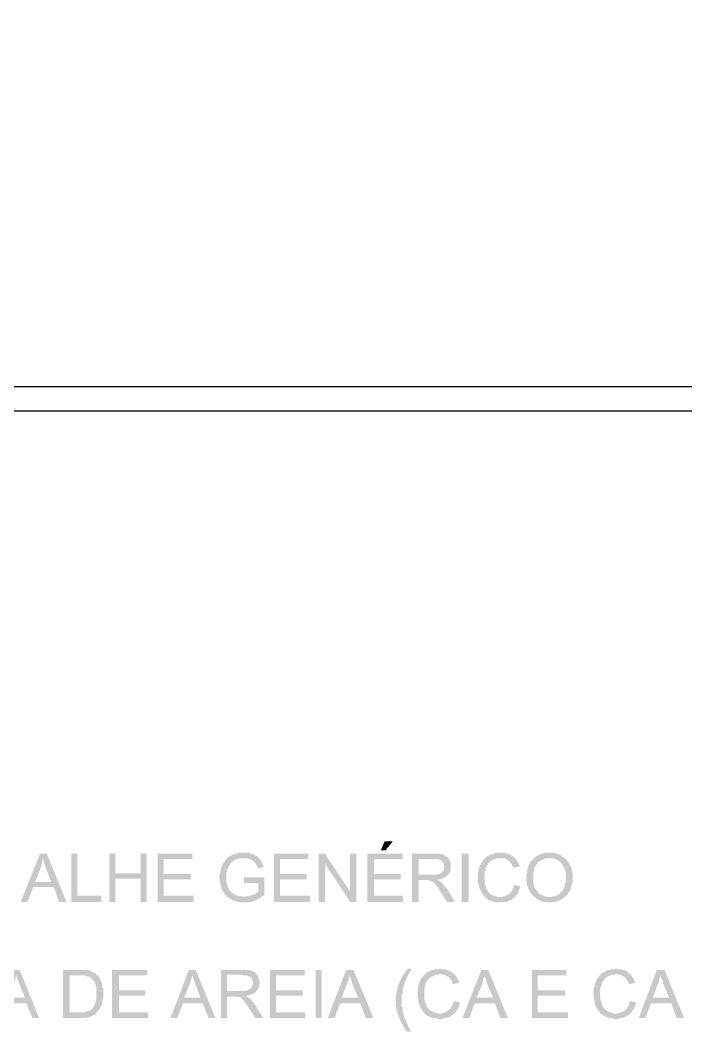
# Model space of a CAD drawing. Header units: millimetres. Extents: x 3240 to 3412, y 1366 to 1426.
# Drawn here: x 3334.93 to 3339.07, y 1380.22 to 1386.51 of the extents above; entities that cross this region are included whole.
import ezdxf

# ---------------------------------------------------------------- set-up
doc = ezdxf.new("R2010")
doc.units = ezdxf.units.MM
doc.layers.add('H', color=7, linetype='Continuous')
doc.layers.add('P', color=7, linetype='Continuous')

msp = doc.modelspace()

# ---------------------------------------------------------------- hatches: boundary and pattern name
at = {"layer": 'H', "linetype": 'Continuous'}
for points in [[(3337.1736, 1381.3484), (3337.1983, 1381.4048), (3337.2494, 1381.4048), (3337.2036, 1381.3484), (3337.1736, 1381.3484)], [(3334.9335, 1381.0273), (3335.0534, 1381.3272), (3335.0957, 1381.3272), (3335.2174, 1381.0273), (3335.1716, 1381.0273), (3335.1381, 1381.1208), (3335.0111, 1381.1208), (3335.0234, 1381.1508), (3335.124, 1381.1508), (3335.0904, 1381.2355), (3335.0904, 1381.2425), (3335.0869, 1381.2478), (3335.0869, 1381.2513), (3335.0816, 1381.2566), (3335.0816, 1381.2637), (3335.0781, 1381.269), (3335.0781, 1381.2813), (3335.0728, 1381.2849), (3335.0728, 1381.2937), (3335.0693, 1381.299), (3335.0693, 1381.2813), (3335.0658, 1381.2778), (3335.0658, 1381.2637), (3335.0605, 1381.2602), (3335.0605, 1381.2513), (3335.0569, 1381.2478), (3335.0569, 1381.239), (3335.0234, 1381.1508), (3335.0111, 1381.1208), (3334.9758, 1381.0273), (3334.9335, 1381.0273)], [(3335.2474, 1381.0273), (3335.2474, 1381.3272), (3335.2845, 1381.3272), (3335.2845, 1381.0661), (3335.4344, 1381.0661), (3335.4344, 1381.0273), (3335.2474, 1381.0273)], [(3335.4838, 1381.0273), (3335.4838, 1381.3272), (3335.5226, 1381.3272), (3335.5226, 1381.2055), (3335.6796, 1381.2055), (3335.6796, 1381.3272), (3335.7166, 1381.3272), (3335.7166, 1381.0273), (3335.6796, 1381.0273), (3335.6796, 1381.172), (3335.5226, 1381.172), (3335.5226, 1381.0273), (3335.4838, 1381.0273)], [(3335.7854, 1381.0273), (3335.7854, 1381.3272), (3336.0006, 1381.3272), (3336.0006, 1381.2937), (3335.8225, 1381.2937), (3335.8225, 1381.2002), (3335.9918, 1381.2002), (3335.9918, 1381.1667), (3335.8225, 1381.1667), (3335.8225, 1381.0661), (3336.0094, 1381.0661), (3336.0094, 1381.0273), (3335.7854, 1381.0273)], [(3336.2969, 1381.0238), (3336.2934, 1381.0273), (3336.2811, 1381.0273), (3336.2758, 1381.0309), (3336.267, 1381.0309), (3336.2634, 1381.0362), (3336.2546, 1381.0362), (3336.2511, 1381.0397), (3336.2423, 1381.0397), (3336.2423, 1381.045), (3336.237, 1381.0485), (3336.2334, 1381.0485), (3336.2299, 1381.052), (3336.2246, 1381.052), (3336.1999, 1381.0785), (3336.1999, 1381.082), (3336.1911, 1381.0908), (3336.1911, 1381.0944), (3336.1876, 1381.0944), (3336.1876, 1381.1032), (3336.1823, 1381.1085), (3336.1823, 1381.1155), (3336.1788, 1381.1208), (3336.1788, 1381.1296), (3336.1752, 1381.1296), (3336.1752, 1381.1508), (3336.1699, 1381.1543), (3336.1699, 1381.1967), (3336.1752, 1381.2002), (3336.1752, 1381.2214), (3336.1788, 1381.2267), (3336.1788, 1381.239), (3336.1823, 1381.2425), (3336.1823, 1381.2478), (3336.1876, 1381.2513), (3336.1876, 1381.2602), (3336.1911, 1381.2637), (3336.1911, 1381.269), (3336.1964, 1381.269), (3336.1964, 1381.2725), (3336.2035, 1381.2813), (3336.2035, 1381.2849), (3336.2088, 1381.2849), (3336.2088, 1381.2902), (3336.2211, 1381.3025), (3336.2246, 1381.3025), (3336.2299, 1381.306), (3336.2299, 1381.3113), (3336.2334, 1381.3113), (3336.237, 1381.3148), (3336.2458, 1381.3148), (3336.2546, 1381.3237), (3336.2634, 1381.3237), (3336.267, 1381.3272), (3336.2811, 1381.3272), (3336.2846, 1381.3325), (3336.3569, 1381.3325), (3336.3604, 1381.3272), (3336.3693, 1381.3272), (3336.3728, 1381.3237), (3336.3816, 1381.3237), (3336.3869, 1381.3201), (3336.3904, 1381.3201), (3336.394, 1381.3148), (3336.3993, 1381.3148), (3336.4116, 1381.3025), (3336.4151, 1381.3025), (3336.4151, 1381.299), (3336.4292, 1381.2849), (3336.4292, 1381.2813), (3336.4328, 1381.2778), (3336.4328, 1381.2725), (3336.4363, 1381.269), (3336.4363, 1381.2637), (3336.4416, 1381.2602), (3336.4416, 1381.2513), (3336.4451, 1381.2425), (3336.4081, 1381.2355), (3336.4081, 1381.2425), (3336.4028, 1381.2478), (3336.4028, 1381.2513), (3336.3993, 1381.2566), (3336.3993, 1381.2602), (3336.394, 1381.2637), (3336.394, 1381.269), (3336.3781, 1381.2849), (3336.3728, 1381.2849), (3336.3693, 1381.2902), (3336.3657, 1381.2902), (3336.3604, 1381.2937), (3336.3516, 1381.2937), (3336.3481, 1381.299), (3336.2934, 1381.299), (3336.2881, 1381.2937), (3336.2758, 1381.2937), (3336.2758, 1381.2902), (3336.267, 1381.2902), (3336.2634, 1381.2849), (3336.2599, 1381.2849), (3336.2458, 1381.2725), (3336.2423, 1381.2725), (3336.2423, 1381.269), (3336.2334, 1381.2602), (3336.2334, 1381.2566), (3336.2299, 1381.2513), (3336.2299, 1381.2478), (3336.2246, 1381.2478), (3336.2246, 1381.239), (3336.2211, 1381.2355), (3336.2211, 1381.2302), (3336.2176, 1381.2267), (3336.2176, 1381.2143), (3336.2123, 1381.209), (3336.2123, 1381.1508), (3336.2176, 1381.1455), (3336.2176, 1381.1332), (3336.2211, 1381.1296), (3336.2211, 1381.1155), (3336.2246, 1381.1155), (3336.2246, 1381.112), (3336.2299, 1381.1085), (3336.2299, 1381.1032), (3336.237, 1381.0944), (3336.237, 1381.0908), (3336.2423, 1381.0908), (3336.2458, 1381.0873), (3336.2458, 1381.082), (3336.2511, 1381.082), (3336.2546, 1381.0785), (3336.2599, 1381.0785), (3336.2634, 1381.0732), (3336.267, 1381.0732), (3336.267, 1381.0697), (3336.2723, 1381.0697), (3336.2758, 1381.0661), (3336.2881, 1381.0661), (3336.2934, 1381.0608), (3336.3181, 1381.0608), (3336.3234, 1381.0573), (3336.3269, 1381.0608), (3336.3569, 1381.0608), (3336.3604, 1381.0661), (3336.3657, 1381.0661), (3336.3693, 1381.0697), (3336.3781, 1381.0697), (3336.3816, 1381.0732), (3336.3869, 1381.0732), (3336.3904, 1381.0785), (3336.394, 1381.0785), (3336.4028, 1381.0873), (3336.4081, 1381.0873), (3336.4081, 1381.0908), (3336.4116, 1381.0908), (3336.4116, 1381.1455), (3336.3234, 1381.1455), (3336.3234, 1381.179), (3336.4486, 1381.179), (3336.4486, 1381.0697), (3336.4451, 1381.0661), (3336.4416, 1381.0661), (3336.4363, 1381.0608), (3336.4328, 1381.0608), (3336.4328, 1381.0573), (3336.4292, 1381.0573), (3336.4204, 1381.0485), (3336.4116, 1381.0485), (3336.4028, 1381.0397), (3336.3993, 1381.0397), (3336.394, 1381.0362), (3336.3869, 1381.0362), (3336.3869, 1381.0309), (3336.3728, 1381.0309), (3336.3693, 1381.0273), (3336.3516, 1381.0273), (3336.3481, 1381.0238), (3336.2969, 1381.0238)], [(3336.5086, 1381.0273), (3336.5086, 1381.3272), (3336.7238, 1381.3272), (3336.7238, 1381.2937), (3336.5474, 1381.2937), (3336.5474, 1381.2002), (3336.7115, 1381.2002), (3336.7115, 1381.1667), (3336.5474, 1381.1667), (3336.5474, 1381.0661), (3336.7326, 1381.0661), (3336.7326, 1381.0273), (3336.5086, 1381.0273)], [(3336.7873, 1381.0273), (3336.7873, 1381.3272), (3336.8261, 1381.3272), (3336.9831, 1381.0908), (3336.9831, 1381.3272), (3337.0219, 1381.3272), (3337.0219, 1381.0273), (3336.9831, 1381.0273), (3336.8261, 1381.2637), (3336.8261, 1381.0273), (3336.7873, 1381.0273)], [(3337.0889, 1381.0273), (3337.0889, 1381.3272), (3337.3094, 1381.3272), (3337.3094, 1381.2937), (3337.1313, 1381.2937), (3337.1313, 1381.2002), (3337.2971, 1381.2002), (3337.2971, 1381.1667), (3337.1313, 1381.1667), (3337.1313, 1381.0661), (3337.3129, 1381.0661), (3337.3129, 1381.0273), (3337.0889, 1381.0273)], [(3337.3676, 1381.0273), (3337.3676, 1381.3272), (3337.5423, 1381.3272), (3337.5458, 1381.3237), (3337.5581, 1381.3237), (3337.5634, 1381.3201), (3337.5669, 1381.3201), (3337.5705, 1381.3148), (3337.5758, 1381.3148), (3337.5846, 1381.306), (3337.5881, 1381.306), (3337.5934, 1381.3025), (3337.5934, 1381.299), (3337.6005, 1381.2902), (3337.6005, 1381.2849), (3337.6058, 1381.2813), (3337.6058, 1381.2725), (3337.6093, 1381.269), (3337.6093, 1381.2267), (3337.6058, 1381.2214), (3337.6058, 1381.2143), (3337.5969, 1381.2055), (3337.5969, 1381.2002), (3337.5934, 1381.1967), (3337.5934, 1381.1931), (3337.5881, 1381.1931), (3337.5758, 1381.179), (3337.5669, 1381.179), (3337.5669, 1381.1755), (3337.5634, 1381.1755), (3337.5581, 1381.172), (3337.5511, 1381.172), (3337.5458, 1381.1667), (3337.5246, 1381.1667), (3337.5246, 1381.1967), (3337.5281, 1381.2002), (3337.537, 1381.2002), (3337.5423, 1381.2055), (3337.5458, 1381.2055), (3337.5511, 1381.209), (3337.5546, 1381.209), (3337.5546, 1381.2143), (3337.5581, 1381.2143), (3337.5581, 1381.2178), (3337.5634, 1381.2178), (3337.5634, 1381.2214), (3337.5669, 1381.2267), (3337.5669, 1381.2425), (3337.5705, 1381.2478), (3337.5669, 1381.2513), (3337.5669, 1381.269), (3337.5634, 1381.269), (3337.5634, 1381.2725), (3337.5511, 1381.2849), (3337.5458, 1381.2849), (3337.5423, 1381.2902), (3337.5334, 1381.2902), (3337.5334, 1381.2937), (3337.41, 1381.2937), (3337.41, 1381.1967), (3337.5246, 1381.1967), (3337.5246, 1381.1667), (3337.5334, 1381.1579), (3337.537, 1381.1579), (3337.5423, 1381.1543), (3337.5458, 1381.1543), (3337.5458, 1381.1508), (3337.5511, 1381.1508), (3337.5581, 1381.142), (3337.5581, 1381.1367), (3337.5634, 1381.1367), (3337.5669, 1381.1332), (3337.5669, 1381.1296), (3337.5705, 1381.1243), (3337.5758, 1381.1243), (3337.5758, 1381.1208), (3337.5793, 1381.1155), (3337.5793, 1381.112), (3337.5846, 1381.112), (3337.634, 1381.0273), (3337.5846, 1381.0273), (3337.5458, 1381.0908), (3337.537, 1381.0997), (3337.537, 1381.1032), (3337.5334, 1381.1085), (3337.5334, 1381.112), (3337.5211, 1381.1243), (3337.5211, 1381.1296), (3337.5158, 1381.1296), (3337.5158, 1381.1332), (3337.5123, 1381.1367), (3337.5123, 1381.142), (3337.5087, 1381.142), (3337.4946, 1381.1543), (3337.4876, 1381.1543), (3337.4876, 1381.1579), (3337.4788, 1381.1579), (3337.4735, 1381.1632), (3337.41, 1381.1632), (3337.41, 1381.0273), (3337.3676, 1381.0273)], [(3337.6763, 1381.0273), (3337.6763, 1381.3272), (3337.7204, 1381.3272), (3337.7204, 1381.0273), (3337.6763, 1381.0273)], [(3337.8933, 1381.0238), (3337.888, 1381.0273), (3337.8721, 1381.0273), (3337.8686, 1381.0309), (3337.8598, 1381.0309), (3337.8545, 1381.0362), (3337.8509, 1381.0362), (3337.8456, 1381.0397), (3337.8421, 1381.0397), (3337.8333, 1381.0485), (3337.8298, 1381.0485), (3337.8262, 1381.052), (3337.8262, 1381.0573), (3337.8209, 1381.0573), (3337.8174, 1381.0608), (3337.8174, 1381.0661), (3337.8121, 1381.0661), (3337.8121, 1381.0697), (3337.8051, 1381.0785), (3337.8051, 1381.082), (3337.7998, 1381.082), (3337.7998, 1381.0873), (3337.7963, 1381.0908), (3337.7963, 1381.0997), (3337.791, 1381.0997), (3337.791, 1381.1085), (3337.7874, 1381.112), (3337.7874, 1381.1243), (3337.7821, 1381.1296), (3337.7821, 1381.1367), (3337.7786, 1381.142), (3337.7786, 1381.2143), (3337.7821, 1381.2178), (3337.7821, 1381.2355), (3337.7874, 1381.239), (3337.7874, 1381.2478), (3337.791, 1381.2513), (3337.791, 1381.2566), (3337.7963, 1381.2602), (3337.7963, 1381.2637), (3337.7998, 1381.269), (3337.7998, 1381.2725), (3337.8086, 1381.2813), (3337.8086, 1381.2849), (3337.8121, 1381.2849), (3337.8121, 1381.2902), (3337.8174, 1381.2937), (3337.8209, 1381.2937), (3337.8209, 1381.299), (3337.8262, 1381.3025), (3337.8298, 1381.3025), (3337.8333, 1381.306), (3337.8333, 1381.3113), (3337.8386, 1381.3113), (3337.8421, 1381.3148), (3337.8456, 1381.3148), (3337.8509, 1381.3201), (3337.8598, 1381.3201), (3337.8633, 1381.3237), (3337.8686, 1381.3237), (3337.8721, 1381.3272), (3337.8809, 1381.3272), (3337.8844, 1381.3325), (3337.9479, 1381.3325), (3337.9515, 1381.3272), (3337.9656, 1381.3272), (3337.9691, 1381.3237), (3337.9779, 1381.3237), (3337.9868, 1381.3148), (3337.9903, 1381.3148), (3337.9991, 1381.306), (3338.0026, 1381.306), (3338.0026, 1381.3025), (3338.0079, 1381.3025), (3338.0114, 1381.299), (3338.0114, 1381.2937), (3338.0203, 1381.2849), (3338.0203, 1381.2813), (3338.0238, 1381.2778), (3338.0238, 1381.2725), (3338.0291, 1381.2725), (3338.0291, 1381.269), (3338.0326, 1381.2637), (3338.0326, 1381.2602), (3338.0379, 1381.2566), (3338.0379, 1381.2478), (3337.9991, 1381.239), (3337.9991, 1381.2425), (3337.9938, 1381.2478), (3337.9938, 1381.2513), (3337.9903, 1381.2566), (3337.9903, 1381.2602), (3337.9868, 1381.2602), (3337.9868, 1381.2637), (3337.9815, 1381.269), (3337.9815, 1381.2725), (3337.9779, 1381.2725), (3337.9779, 1381.2778), (3337.9744, 1381.2813), (3337.9691, 1381.2813), (3337.9691, 1381.2849), (3337.9656, 1381.2849), (3337.9568, 1381.2937), (3337.9479, 1381.2937), (3337.9444, 1381.299), (3337.8933, 1381.299), (3337.888, 1381.2937), (3337.8756, 1381.2937), (3337.8686, 1381.2849), (3337.8633, 1381.2849), (3337.8545, 1381.2778), (3337.8509, 1381.2778), (3337.8456, 1381.2725), (3337.8456, 1381.269), (3337.8386, 1381.2602), (3337.8386, 1381.2566), (3337.8333, 1381.2513), (3337.8333, 1381.2478), (3337.8298, 1381.2425), (3337.8298, 1381.239), (3337.8262, 1381.2355), (3337.8262, 1381.2214), (3337.8209, 1381.2178), (3337.8209, 1381.1931), (3337.8174, 1381.1878), (3337.8174, 1381.1667), (3337.8209, 1381.1632), (3337.8209, 1381.1367), (3337.8262, 1381.1332), (3337.8262, 1381.1208), (3337.8298, 1381.1208), (3337.8298, 1381.112), (3337.8333, 1381.1085), (3337.8333, 1381.1032), (3337.8386, 1381.0997), (3337.8386, 1381.0944), (3337.8509, 1381.082), (3337.8509, 1381.0785), (3337.8545, 1381.0785), (3337.8598, 1381.0732), (3337.8633, 1381.0732), (3337.8633, 1381.0697), (3337.8686, 1381.0697), (3337.8721, 1381.0661), (3337.8809, 1381.0661), (3337.8844, 1381.0608), (3337.8933, 1381.0608), (3337.8968, 1381.0573), (3337.9321, 1381.0573), (3337.9356, 1381.0608), (3337.9479, 1381.0608), (3337.9515, 1381.0661), (3337.9568, 1381.0661), (3337.9656, 1381.0732), (3337.9691, 1381.0732), (3337.9779, 1381.082), (3337.9815, 1381.082), (3337.9815, 1381.0873), (3337.9868, 1381.0908), (3337.9868, 1381.0944), (3337.9903, 1381.0944), (3337.9903, 1381.0997), (3337.9938, 1381.1032), (3337.9938, 1381.112), (3337.9991, 1381.1155), (3337.9991, 1381.1243), (3338.0026, 1381.1296), (3338.0026, 1381.1332), (3338.0414, 1381.1243), (3338.0414, 1381.112), (3338.0379, 1381.1085), (3338.0379, 1381.1032), (3338.0326, 1381.0997), (3338.0326, 1381.0908), (3338.0291, 1381.0873), (3338.0291, 1381.082), (3338.0203, 1381.0732), (3338.0203, 1381.0697), (3338.0167, 1381.0661), (3338.0114, 1381.0661), (3338.0114, 1381.0608), (3337.9991, 1381.0485), (3337.9938, 1381.0485), (3337.9903, 1381.045), (3337.9903, 1381.0397), (3337.9815, 1381.0397), (3337.9779, 1381.0362), (3337.9744, 1381.0362), (3337.9691, 1381.0309), (3337.9656, 1381.0309), (3337.9603, 1381.0273), (3337.9479, 1381.0273), (3337.9444, 1381.0238), (3337.8933, 1381.0238)], [(3338.2019, 1381.0238), (3338.1984, 1381.0273), (3338.1808, 1381.0273), (3338.1773, 1381.0309), (3338.1684, 1381.0309), (3338.1684, 1381.0362), (3338.1596, 1381.0362), (3338.1561, 1381.0397), (3338.1508, 1381.0397), (3338.1473, 1381.045), (3338.1437, 1381.045), (3338.1384, 1381.0485), (3338.1384, 1381.052), (3338.1349, 1381.052), (3338.1296, 1381.0573), (3338.1261, 1381.0573), (3338.1261, 1381.0608), (3338.1226, 1381.0661), (3338.1173, 1381.0661), (3338.1173, 1381.0697), (3338.1138, 1381.0732), (3338.1138, 1381.0785), (3338.1085, 1381.0785), (3338.1049, 1381.082), (3338.1049, 1381.0873), (3338.0996, 1381.0908), (3338.0996, 1381.0944), (3338.0961, 1381.0997), (3338.0961, 1381.1032), (3338.0926, 1381.1085), (3338.0926, 1381.1155), (3338.0873, 1381.1208), (3338.0873, 1381.1243), (3338.0838, 1381.1296), (3338.0838, 1381.1508), (3338.0802, 1381.1543), (3338.0802, 1381.2002), (3338.0838, 1381.2055), (3338.0838, 1381.2214), (3338.0873, 1381.2267), (3338.0873, 1381.239), (3338.0926, 1381.2425), (3338.0926, 1381.2513), (3338.0961, 1381.2566), (3338.0961, 1381.2602), (3338.0996, 1381.2637), (3338.0996, 1381.269), (3338.1085, 1381.2778), (3338.1085, 1381.2813), (3338.1138, 1381.2813), (3338.1138, 1381.2849), (3338.1173, 1381.2902), (3338.1226, 1381.2902), (3338.1226, 1381.2937), (3338.1261, 1381.299), (3338.1296, 1381.299), (3338.1296, 1381.3025), (3338.1349, 1381.306), (3338.1384, 1381.306), (3338.1473, 1381.3148), (3338.1508, 1381.3148), (3338.1561, 1381.3201), (3338.1596, 1381.3201), (3338.1631, 1381.3237), (3338.1684, 1381.3237), (3338.172, 1381.3272), (3338.1861, 1381.3272), (3338.1896, 1381.3325), (3338.2566, 1381.3325), (3338.2619, 1381.3272), (3338.2531, 1381.299), (3338.1984, 1381.299), (3338.1931, 1381.2937), (3338.1861, 1381.2937), (3338.1808, 1381.2902), (3338.1773, 1381.2902), (3338.172, 1381.2849), (3338.1684, 1381.2849), (3338.1684, 1381.2813), (3338.1631, 1381.2813), (3338.1596, 1381.2778), (3338.1561, 1381.2778), (3338.1473, 1381.269), (3338.1473, 1381.2637), (3338.1437, 1381.2637), (3338.1437, 1381.2602), (3338.1384, 1381.2566), (3338.1384, 1381.2513), (3338.1296, 1381.2425), (3338.1296, 1381.2302), (3338.1261, 1381.2267), (3338.1261, 1381.2143), (3338.1226, 1381.209), (3338.1226, 1381.142), (3338.1261, 1381.1367), (3338.1261, 1381.1243), (3338.1296, 1381.1243), (3338.1296, 1381.1155), (3338.1349, 1381.112), (3338.1349, 1381.1085), (3338.1437, 1381.0997), (3338.1437, 1381.0944), (3338.1473, 1381.0944), (3338.1473, 1381.0908), (3338.1596, 1381.0785), (3338.1631, 1381.0785), (3338.1631, 1381.0732), (3338.1684, 1381.0732), (3338.172, 1381.0697), (3338.1773, 1381.0697), (3338.1808, 1381.0661), (3338.1861, 1381.0661), (3338.1896, 1381.0608), (3338.2019, 1381.0608), (3338.2055, 1381.0573), (3338.2408, 1381.0573), (3338.2443, 1381.0608), (3338.2566, 1381.0608), (3338.2619, 1381.0661), (3338.2654, 1381.0661), (3338.269, 1381.0697), (3338.2743, 1381.0697), (3338.2778, 1381.0732), (3338.2831, 1381.0732), (3338.2831, 1381.0785), (3338.2866, 1381.0785), (3338.2954, 1381.0873), (3338.2954, 1381.0908), (3338.299, 1381.0908), (3338.3043, 1381.0944), (3338.3043, 1381.0997), (3338.3078, 1381.0997), (3338.3078, 1381.1032), (3338.3113, 1381.1085), (3338.3113, 1381.112), (3338.3166, 1381.1155), (3338.3166, 1381.1243), (3338.3201, 1381.1296), (3338.3201, 1381.142), (3338.3254, 1381.1455), (3338.3254, 1381.2143), (3338.3201, 1381.2178), (3338.3201, 1381.2302), (3338.3166, 1381.2302), (3338.3166, 1381.239), (3338.3113, 1381.2425), (3338.3113, 1381.2478), (3338.3043, 1381.2566), (3338.3043, 1381.2602), (3338.299, 1381.2637), (3338.299, 1381.269), (3338.2954, 1381.269), (3338.2919, 1381.2725), (3338.2919, 1381.2778), (3338.2866, 1381.2778), (3338.2831, 1381.2813), (3338.2778, 1381.2813), (3338.2778, 1381.2849), (3338.2743, 1381.2849), (3338.269, 1381.2902), (3338.2654, 1381.2902), (3338.2619, 1381.2937), (3338.2566, 1381.2937), (3338.2531, 1381.299), (3338.2619, 1381.3272), (3338.2743, 1381.3272), (3338.2778, 1381.3237), (3338.2831, 1381.3237), (3338.2831, 1381.3201), (3338.2919, 1381.3201), (3338.2954, 1381.3148), (3338.299, 1381.3148), (3338.3078, 1381.306), (3338.3113, 1381.306), (3338.3342, 1381.2849), (3338.3342, 1381.2813), (3338.3378, 1381.2778), (3338.3413, 1381.2778), (3338.3413, 1381.2725), (3338.3466, 1381.269), (3338.3466, 1381.2637), (3338.3501, 1381.2602), (3338.3501, 1381.2566), (3338.3554, 1381.2513), (3338.3554, 1381.2425), (3338.3589, 1381.239), (3338.3589, 1381.2302), (3338.3625, 1381.2267), (3338.3625, 1381.209), (3338.3678, 1381.2055), (3338.3678, 1381.1508), (3338.3625, 1381.1455), (3338.3625, 1381.1332), (3338.3589, 1381.1296), (3338.3589, 1381.1155), (3338.3554, 1381.112), (3338.3554, 1381.1032), (3338.3501, 1381.0997), (3338.3501, 1381.0944), (3338.3413, 1381.0873), (3338.3413, 1381.082), (3338.3342, 1381.0732), (3338.3342, 1381.0697), (3338.3289, 1381.0697), (3338.3289, 1381.0661), (3338.3254, 1381.0608), (3338.3201, 1381.0608), (3338.3166, 1381.0573), (3338.3166, 1381.052), (3338.3113, 1381.052), (3338.3078, 1381.0485), (3338.3043, 1381.0485), (3338.3043, 1381.045), (3338.299, 1381.045), (3338.2954, 1381.0397), (3338.2919, 1381.0397), (3338.2866, 1381.0362), (3338.2831, 1381.0362), (3338.2778, 1381.0309), (3338.269, 1381.0309), (3338.2654, 1381.0273), (3338.2496, 1381.0273), (3338.2443, 1381.0238), (3338.2019, 1381.0238)], [(3334.7694, 1380.3041), (3334.8841, 1380.604), (3334.9264, 1380.604), (3335.0481, 1380.3041), (3335.0058, 1380.3041), (3334.967, 1380.3959), (3334.9599, 1380.4311), (3334.9264, 1380.5105), (3334.9264, 1380.5158), (3334.9211, 1380.5193), (3334.9211, 1380.5317), (3334.9176, 1380.537), (3334.9176, 1380.5405), (3334.9123, 1380.544), (3334.9123, 1380.5528), (3334.9088, 1380.5581), (3334.9088, 1380.5705), (3334.9052, 1380.5705), (3334.9052, 1380.5617), (3334.8999, 1380.5581), (3334.8999, 1380.544), (3334.8964, 1380.5405), (3334.8964, 1380.5317), (3334.8911, 1380.5282), (3334.8911, 1380.5229), (3334.8876, 1380.5193), (3334.8876, 1380.5158), (3334.8576, 1380.4311), (3334.9599, 1380.4311), (3334.967, 1380.3959), (3334.8453, 1380.3959), (3334.8118, 1380.3041), (3334.7694, 1380.3041)], [(3335.1963, 1380.3041), (3335.1963, 1380.604), (3335.3497, 1380.604), (3335.3533, 1380.6005), (3335.3656, 1380.6005), (3335.3656, 1380.5952), (3335.3533, 1380.5652), (3335.3356, 1380.5652), (3335.3321, 1380.5705), (3335.2386, 1380.5705), (3335.2386, 1380.3412), (3335.3356, 1380.3412), (3335.3409, 1380.3465), (3335.3533, 1380.3465), (3335.3568, 1380.35), (3335.3621, 1380.35), (3335.3656, 1380.3535), (3335.3709, 1380.3535), (3335.3709, 1380.3588), (3335.3744, 1380.3588), (3335.3744, 1380.3623), (3335.378, 1380.3623), (3335.3833, 1380.3676), (3335.3833, 1380.3712), (3335.3903, 1380.38), (3335.3903, 1380.3835), (3335.3956, 1380.3888), (3335.3956, 1380.3959), (3335.3991, 1380.4012), (3335.3991, 1380.4135), (3335.4044, 1380.417), (3335.4044, 1380.4982), (3335.3991, 1380.5017), (3335.3991, 1380.5158), (3335.3956, 1380.5193), (3335.3956, 1380.5229), (3335.3903, 1380.5282), (3335.3903, 1380.5317), (3335.3868, 1380.5317), (3335.3868, 1380.537), (3335.378, 1380.544), (3335.378, 1380.5493), (3335.3744, 1380.5493), (3335.3621, 1380.5617), (3335.3533, 1380.5617), (3335.3533, 1380.5652), (3335.3656, 1380.5952), (3335.3744, 1380.5952), (3335.378, 1380.5917), (3335.3833, 1380.5917), (3335.3868, 1380.5864), (3335.3903, 1380.5864), (3335.3903, 1380.5828), (3335.3956, 1380.5828), (3335.3991, 1380.5793), (3335.4044, 1380.5793), (3335.4044, 1380.574), (3335.4079, 1380.5705), (3335.4132, 1380.5705), (3335.4132, 1380.5652), (3335.4256, 1380.5528), (3335.4256, 1380.5493), (3335.4291, 1380.544), (3335.4291, 1380.537), (3335.4344, 1380.5317), (3335.4344, 1380.5282), (3335.4379, 1380.5229), (3335.4379, 1380.5158), (3335.4415, 1380.5105), (3335.4415, 1380.4946), (3335.4468, 1380.4893), (3335.4468, 1380.4223), (3335.4415, 1380.417), (3335.4415, 1380.4012), (3335.4379, 1380.4012), (3335.4379, 1380.3888), (3335.4344, 1380.3835), (3335.4344, 1380.38), (3335.4291, 1380.3747), (3335.4291, 1380.3676), (3335.4203, 1380.3588), (3335.4203, 1380.3535), (3335.4168, 1380.3535), (3335.4168, 1380.35), (3335.4079, 1380.3412), (3335.4079, 1380.3377), (3335.4044, 1380.3377), (3335.3991, 1380.3324), (3335.3991, 1380.3288), (3335.3956, 1380.3288), (3335.3903, 1380.3253), (3335.3868, 1380.3253), (3335.378, 1380.3165), (3335.3709, 1380.3165), (3335.3656, 1380.3112), (3335.3533, 1380.3112), (3335.3533, 1380.3077), (3335.3233, 1380.3077), (3335.3198, 1380.3041), (3335.1963, 1380.3041)], [(3335.5014, 1380.3041), (3335.5014, 1380.604), (3335.7219, 1380.604), (3335.7219, 1380.5705), (3335.5438, 1380.5705), (3335.5438, 1380.477), (3335.7078, 1380.477), (3335.7078, 1380.4435), (3335.5438, 1380.4435), (3335.5438, 1380.3412), (3335.7254, 1380.3412), (3335.7254, 1380.3041), (3335.5014, 1380.3041)], [(3335.8648, 1380.3041), (3335.9794, 1380.604), (3336.0218, 1380.604), (3336.1453, 1380.3041), (3336.1029, 1380.3041), (3336.0641, 1380.3959), (3335.9424, 1380.3959), (3335.9495, 1380.4311), (3336.0518, 1380.4311), (3336.0218, 1380.5105), (3336.0218, 1380.5158), (3336.0183, 1380.5193), (3336.0183, 1380.5229), (3336.013, 1380.5317), (3336.013, 1380.5405), (3336.0094, 1380.544), (3336.0094, 1380.5493), (3336.0059, 1380.5528), (3336.0059, 1380.5652), (3336.0006, 1380.5705), (3336.0006, 1380.5652), (3335.9971, 1380.5617), (3335.9971, 1380.5493), (3335.9918, 1380.544), (3335.9918, 1380.5317), (3335.9883, 1380.5282), (3335.9883, 1380.5229), (3335.9847, 1380.5193), (3335.9847, 1380.5158), (3335.9495, 1380.4311), (3335.9424, 1380.3959), (3335.9071, 1380.3041), (3335.8648, 1380.3041)], [(3336.1788, 1380.3041), (3336.1788, 1380.604), (3336.3516, 1380.604), (3336.3569, 1380.6005), (3336.3693, 1380.6005), (3336.3728, 1380.5952), (3336.3816, 1380.5952), (3336.3816, 1380.5917), (3336.3869, 1380.5917), (3336.4028, 1380.574), (3336.4028, 1380.5705), (3336.4081, 1380.5705), (3336.4081, 1380.5652), (3336.4116, 1380.5617), (3336.4116, 1380.5528), (3336.4151, 1380.5493), (3336.4151, 1380.5317), (3336.4204, 1380.5317), (3336.4204, 1380.5158), (3336.4151, 1380.5105), (3336.4151, 1380.4982), (3336.4116, 1380.4946), (3336.4116, 1380.4893), (3336.4081, 1380.4858), (3336.4081, 1380.4805), (3336.4028, 1380.477), (3336.4028, 1380.4735), (3336.3993, 1380.4735), (3336.3993, 1380.4682), (3336.394, 1380.4682), (3336.394, 1380.4647), (3336.3904, 1380.4647), (3336.3869, 1380.4594), (3336.3816, 1380.4594), (3336.3816, 1380.4558), (3336.3781, 1380.4558), (3336.3728, 1380.4523), (3336.3657, 1380.4523), (3336.3604, 1380.447), (3336.3516, 1380.447), (3336.3481, 1380.4435), (3336.3358, 1380.4435), (3336.3305, 1380.4735), (3336.3358, 1380.477), (3336.3481, 1380.477), (3336.3481, 1380.4805), (3336.3516, 1380.4805), (3336.3569, 1380.4858), (3336.3604, 1380.4858), (3336.3657, 1380.4893), (3336.3657, 1380.4946), (3336.3693, 1380.4946), (3336.3693, 1380.4982), (3336.3728, 1380.5017), (3336.3728, 1380.507), (3336.3781, 1380.5105), (3336.3781, 1380.537), (3336.3728, 1380.5405), (3336.3728, 1380.5493), (3336.3693, 1380.5493), (3336.3657, 1380.5528), (3336.3657, 1380.5581), (3336.3604, 1380.5581), (3336.3604, 1380.5617), (3336.3569, 1380.5617), (3336.3516, 1380.5652), (3336.3481, 1380.5652), (3336.3428, 1380.5705), (3336.3181, 1380.5705), (3336.3146, 1380.574), (3336.2176, 1380.574), (3336.2176, 1380.4735), (3336.3305, 1380.4735), (3336.3358, 1380.4435), (3336.3393, 1380.4382), (3336.3428, 1380.4382), (3336.3516, 1380.4311), (3336.3569, 1380.4311), (3336.3569, 1380.4258), (3336.3604, 1380.4258), (3336.3657, 1380.4223), (3336.3657, 1380.417), (3336.3693, 1380.417), (3336.3728, 1380.4135), (3336.3728, 1380.41), (3336.3869, 1380.3959), (3336.3869, 1380.3923), (3336.3904, 1380.3888), (3336.4416, 1380.3041), (3336.394, 1380.3041), (3336.3516, 1380.3676), (3336.3516, 1380.3712), (3336.3428, 1380.38), (3336.3428, 1380.3835), (3336.3358, 1380.3923), (3336.3358, 1380.3959), (3336.3305, 1380.3959), (3336.3305, 1380.4012), (3336.3234, 1380.41), (3336.3234, 1380.4135), (3336.3093, 1380.4258), (3336.3058, 1380.4258), (3336.3058, 1380.4311), (3336.3022, 1380.4311), (3336.2969, 1380.4347), (3336.2881, 1380.4347), (3336.2846, 1380.4382), (3336.2176, 1380.4382), (3336.2176, 1380.3041), (3336.1788, 1380.3041)], [(3336.4839, 1380.3041), (3336.4839, 1380.604), (3336.6991, 1380.604), (3336.6991, 1380.5705), (3336.521, 1380.5705), (3336.521, 1380.477), (3336.6868, 1380.477), (3336.6868, 1380.4435), (3336.521, 1380.4435), (3336.521, 1380.3412), (3336.7044, 1380.3412), (3336.7044, 1380.3041), (3336.4839, 1380.3041)], [(3336.7679, 1380.3041), (3336.7679, 1380.604), (3336.8049, 1380.604), (3336.8049, 1380.3041), (3336.7679, 1380.3041)], [(3336.8438, 1380.3041), (3336.9584, 1380.604), (3337.0043, 1380.604), (3337.1277, 1380.3041), (3337.0801, 1380.3041), (3337.0466, 1380.3959), (3337.0343, 1380.4311), (3336.999, 1380.5105), (3336.999, 1380.5158), (3336.9954, 1380.5193), (3336.9954, 1380.5317), (3336.9919, 1380.537), (3336.9919, 1380.544), (3336.9866, 1380.544), (3336.9866, 1380.5528), (3336.9831, 1380.5581), (3336.9831, 1380.5705), (3336.9796, 1380.5705), (3336.9796, 1380.5617), (3336.9743, 1380.5581), (3336.9743, 1380.544), (3336.9708, 1380.5405), (3336.9708, 1380.5317), (3336.9655, 1380.5282), (3336.9655, 1380.5193), (3336.9619, 1380.5158), (3336.9319, 1380.4311), (3337.0343, 1380.4311), (3337.0466, 1380.3959), (3336.9196, 1380.3959), (3336.8861, 1380.3041), (3336.8438, 1380.3041)], [(3337.3394, 1380.2195), (3337.3306, 1380.2265), (3337.3306, 1380.2318), (3337.3253, 1380.2318), (3337.3253, 1380.2353), (3337.3218, 1380.2406), (3337.3218, 1380.2442), (3337.3129, 1380.253), (3337.3129, 1380.2565), (3337.3094, 1380.2618), (3337.3094, 1380.2653), (3337.3041, 1380.2689), (3337.3041, 1380.2742), (3337.3006, 1380.2742), (3337.3006, 1380.2777), (3337.2971, 1380.283), (3337.2971, 1380.29), (3337.2918, 1380.2953), (3337.2918, 1380.2988), (3337.2883, 1380.3041), (3337.2883, 1380.3112), (3337.283, 1380.3165), (3337.283, 1380.3253), (3337.2794, 1380.3288), (3337.2794, 1380.3324), (3337.2759, 1380.3377), (3337.2759, 1380.35), (3337.2706, 1380.3535), (3337.2706, 1380.3747), (3337.2671, 1380.38), (3337.2671, 1380.447), (3337.2706, 1380.4523), (3337.2706, 1380.4735), (3337.2759, 1380.477), (3337.2759, 1380.4893), (3337.2794, 1380.4946), (3337.2794, 1380.5017), (3337.283, 1380.507), (3337.283, 1380.5158), (3337.2883, 1380.5193), (3337.2883, 1380.5229), (3337.2918, 1380.5282), (3337.2918, 1380.537), (3337.2971, 1380.5405), (3337.2971, 1380.544), (3337.3006, 1380.5493), (3337.3006, 1380.5528), (3337.3041, 1380.5528), (3337.3041, 1380.5581), (3337.3094, 1380.5617), (3337.3094, 1380.5652), (3337.3129, 1380.5705), (3337.3129, 1380.574), (3337.3218, 1380.5828), (3337.3218, 1380.5864), (3337.3253, 1380.5917), (3337.3253, 1380.5952), (3337.3394, 1380.6075), (3337.3394, 1380.6128), (3337.3641, 1380.6128), (3337.3641, 1380.604), (3337.3553, 1380.5952), (3337.3553, 1380.5917), (3337.3518, 1380.5864), (3337.3518, 1380.5828), (3337.3465, 1380.5793), (3337.3465, 1380.574), (3337.3429, 1380.5705), (3337.3429, 1380.5652), (3337.3394, 1380.5652), (3337.3394, 1380.5581), (3337.3341, 1380.5581), (3337.3341, 1380.5493), (3337.3306, 1380.544), (3337.3306, 1380.5405), (3337.3253, 1380.537), (3337.3253, 1380.5317), (3337.3218, 1380.5282), (3337.3218, 1380.5158), (3337.3165, 1380.5105), (3337.3165, 1380.5017), (3337.3129, 1380.4982), (3337.3129, 1380.4805), (3337.3094, 1380.477), (3337.3094, 1380.4558), (3337.3041, 1380.4523), (3337.3041, 1380.3747), (3337.3094, 1380.3712), (3337.3094, 1380.35), (3337.3129, 1380.3465), (3337.3129, 1380.3324), (3337.3165, 1380.3288), (3337.3165, 1380.3165), (3337.3218, 1380.3112), (3337.3218, 1380.3041), (3337.3253, 1380.2988), (3337.3253, 1380.2953), (3337.3306, 1380.29), (3337.3306, 1380.283), (3337.3341, 1380.2777), (3337.3341, 1380.2742), (3337.3394, 1380.2689), (3337.3394, 1380.2653), (3337.3429, 1380.2618), (3337.3429, 1380.253), (3337.3465, 1380.2477), (3337.3465, 1380.2442), (3337.3518, 1380.2442), (3337.3518, 1380.2406), (3337.3553, 1380.2353), (3337.3553, 1380.2318), (3337.3588, 1380.2265), (3337.3588, 1380.223), (3337.3641, 1380.2195), (3337.3394, 1380.2195)], [(3337.5246, 1380.2988), (3337.5211, 1380.3041), (3337.4999, 1380.3041), (3337.4946, 1380.3077), (3337.4876, 1380.3077), (3337.4823, 1380.3112), (3337.4788, 1380.3112), (3337.4735, 1380.3165), (3337.4646, 1380.3165), (3337.4646, 1380.32), (3337.4611, 1380.32), (3337.4488, 1380.3324), (3337.4452, 1380.3324), (3337.4452, 1380.3377), (3337.4311, 1380.35), (3337.4311, 1380.3535), (3337.4276, 1380.3588), (3337.4276, 1380.3623), (3337.4223, 1380.3623), (3337.4223, 1380.3676), (3337.4188, 1380.3712), (3337.4188, 1380.3747), (3337.4153, 1380.38), (3337.4153, 1380.3888), (3337.41, 1380.3923), (3337.41, 1380.4012), (3337.4064, 1380.4047), (3337.4064, 1380.4223), (3337.4029, 1380.4258), (3337.4029, 1380.4893), (3337.4064, 1380.4946), (3337.4064, 1380.507), (3337.41, 1380.5105), (3337.41, 1380.5229), (3337.4153, 1380.5282), (3337.4153, 1380.5317), (3337.4188, 1380.537), (3337.4188, 1380.5405), (3337.4223, 1380.544), (3337.4223, 1380.5493), (3337.4276, 1380.5493), (3337.4276, 1380.5528), (3337.4311, 1380.5581), (3337.4311, 1380.5617), (3337.4364, 1380.5652), (3337.4399, 1380.5652), (3337.4399, 1380.5705), (3337.4452, 1380.574), (3337.4488, 1380.574), (3337.4488, 1380.5793), (3337.4523, 1380.5828), (3337.4576, 1380.5828), (3337.4646, 1380.5917), (3337.4699, 1380.5917), (3337.4735, 1380.5952), (3337.4788, 1380.5952), (3337.4823, 1380.6005), (3337.4911, 1380.6005), (3337.4911, 1380.604), (3337.5034, 1380.604), (3337.5087, 1380.6075), (3337.5334, 1380.6075), (3337.537, 1380.6128), (3337.5458, 1380.6128), (3337.5511, 1380.6075), (3337.5758, 1380.6075), (3337.5793, 1380.604), (3337.5934, 1380.604), (3337.5969, 1380.6005), (3337.6005, 1380.6005), (3337.6093, 1380.5917), (3337.6146, 1380.5917), (3337.6181, 1380.5864), (3337.6216, 1380.5864), (3337.6269, 1380.5828), (3337.6269, 1380.5793), (3337.6304, 1380.5793), (3337.634, 1380.574), (3337.634, 1380.5705), (3337.6393, 1380.5705), (3337.6428, 1380.5652), (3337.6428, 1380.5617), (3337.6481, 1380.5581), (3337.6481, 1380.5528), (3337.6516, 1380.5528), (3337.6516, 1380.5493), (3337.6569, 1380.544), (3337.6569, 1380.537), (3337.6604, 1380.5317), (3337.6604, 1380.5229), (3337.6216, 1380.5158), (3337.6216, 1380.5193), (3337.6181, 1380.5229), (3337.6181, 1380.5317), (3337.6146, 1380.537), (3337.6146, 1380.5405), (3337.6093, 1380.5405), (3337.6093, 1380.544), (3337.5969, 1380.5581), (3337.5969, 1380.5617), (3337.5934, 1380.5617), (3337.5881, 1380.5652), (3337.5846, 1380.5652), (3337.5793, 1380.5705), (3337.5758, 1380.5705), (3337.5705, 1380.574), (3337.5511, 1380.574), (3337.5458, 1380.5793), (3337.537, 1380.5793), (3337.5334, 1380.574), (3337.5123, 1380.574), (3337.5087, 1380.5705), (3337.4999, 1380.5705), (3337.4999, 1380.5652), (3337.4911, 1380.5652), (3337.4788, 1380.5528), (3337.4735, 1380.5528), (3337.4735, 1380.5493), (3337.4699, 1380.544), (3337.4646, 1380.544), (3337.4646, 1380.5405), (3337.4611, 1380.537), (3337.4611, 1380.5317), (3337.4523, 1380.5229), (3337.4523, 1380.5158), (3337.4488, 1380.5105), (3337.4488, 1380.4982), (3337.4452, 1380.4946), (3337.4452, 1380.417), (3337.4488, 1380.4135), (3337.4488, 1380.4012), (3337.4523, 1380.3959), (3337.4523, 1380.3923), (3337.4576, 1380.3888), (3337.4576, 1380.38), (3337.4646, 1380.3712), (3337.4646, 1380.3676), (3337.4699, 1380.3676), (3337.4699, 1380.3623), (3337.4735, 1380.3588), (3337.4788, 1380.3588), (3337.4788, 1380.3535), (3337.4823, 1380.35), (3337.4876, 1380.35), (3337.4911, 1380.3465), (3337.4946, 1380.3465), (3337.4999, 1380.3412), (3337.5087, 1380.3412), (3337.5123, 1380.3377), (3337.5246, 1380.3377), (3337.5281, 1380.3324), (3337.5546, 1380.3324), (3337.5581, 1380.3377), (3337.5669, 1380.3377), (3337.5705, 1380.3412), (3337.5793, 1380.3412), (3337.5846, 1380.3465), (3337.5881, 1380.3465), (3337.5881, 1380.35), (3337.5934, 1380.35), (3337.6093, 1380.3676), (3337.6093, 1380.3712), (3337.6181, 1380.38), (3337.6181, 1380.3835), (3337.6216, 1380.3888), (3337.6216, 1380.3959), (3337.6269, 1380.4012), (3337.6269, 1380.41), (3337.6693, 1380.4012), (3337.664, 1380.3959), (3337.664, 1380.3888), (3337.6604, 1380.3835), (3337.6604, 1380.3747), (3337.6569, 1380.3712), (3337.6569, 1380.3676), (3337.6516, 1380.3623), (3337.6516, 1380.3588), (3337.6481, 1380.3588), (3337.6481, 1380.3535), (3337.6428, 1380.35), (3337.6428, 1380.3465), (3337.6269, 1380.3288), (3337.6216, 1380.3288), (3337.6216, 1380.3253), (3337.6181, 1380.3253), (3337.6093, 1380.3165), (3337.6058, 1380.3165), (3337.6005, 1380.3112), (3337.5969, 1380.3112), (3337.5934, 1380.3077), (3337.5846, 1380.3077), (3337.5793, 1380.3041), (3337.5634, 1380.3041), (3337.5581, 1380.2988), (3337.5246, 1380.2988)], [(3337.6816, 1380.3041), (3337.7998, 1380.604), (3337.8174, 1380.574), (3337.8174, 1380.5581), (3337.8121, 1380.5528), (3337.8121, 1380.5405), (3337.8086, 1380.537), (3337.8086, 1380.5282), (3337.8051, 1380.5229), (3337.8051, 1380.5158), (3337.7698, 1380.4311), (3337.8721, 1380.4311), (3337.8386, 1380.5105), (3337.8386, 1380.5193), (3337.8333, 1380.5229), (3337.8333, 1380.5317), (3337.8298, 1380.537), (3337.8298, 1380.544), (3337.8262, 1380.544), (3337.8262, 1380.5581), (3337.8209, 1380.5617), (3337.8209, 1380.5705), (3337.8174, 1380.574), (3337.7998, 1380.604), (3337.8421, 1380.604), (3337.9656, 1380.3041), (3337.918, 1380.3041), (3337.8844, 1380.3959), (3337.7574, 1380.3959), (3337.7239, 1380.3041), (3337.6816, 1380.3041)], [(3338.1138, 1380.3041), (3338.1138, 1380.604), (3338.3289, 1380.604), (3338.3289, 1380.5705), (3338.1508, 1380.5705), (3338.1508, 1380.477), (3338.3201, 1380.477), (3338.3201, 1380.4435), (3338.1508, 1380.4435), (3338.1508, 1380.3412), (3338.3378, 1380.3412), (3338.3378, 1380.3041), (3338.1138, 1380.3041)], [(3338.6218, 1380.2988), (3338.6165, 1380.3041), (3338.5953, 1380.3041), (3338.5918, 1380.3077), (3338.5829, 1380.3077), (3338.5794, 1380.3112), (3338.5706, 1380.3112), (3338.5706, 1380.3165), (3338.5618, 1380.3165), (3338.5494, 1380.3288), (3338.5459, 1380.3288), (3338.5459, 1380.3324), (3338.5406, 1380.3324), (3338.5371, 1380.3377), (3338.5371, 1380.3412), (3338.5318, 1380.3465), (3338.5283, 1380.3465), (3338.5283, 1380.35), (3338.523, 1380.3535), (3338.523, 1380.3588), (3338.5159, 1380.3676), (3338.5159, 1380.3747), (3338.5106, 1380.3747), (3338.5106, 1380.3835), (3338.5071, 1380.3888), (3338.5071, 1380.4012), (3338.5036, 1380.4047), (3338.5036, 1380.417), (3338.4983, 1380.4223), (3338.4983, 1380.4946), (3338.5036, 1380.4982), (3338.5036, 1380.5105), (3338.5071, 1380.5158), (3338.5071, 1380.5229), (3338.5106, 1380.5282), (3338.5106, 1380.537), (3338.5159, 1380.537), (3338.5159, 1380.544), (3338.5283, 1380.5581), (3338.5283, 1380.5617), (3338.5494, 1380.5828), (3338.553, 1380.5828), (3338.553, 1380.5864), (3338.5583, 1380.5864), (3338.5618, 1380.5917), (3338.5671, 1380.5917), (3338.5706, 1380.5952), (3338.5741, 1380.5952), (3338.5794, 1380.6005), (3338.5829, 1380.6005), (3338.5865, 1380.604), (3338.6006, 1380.604), (3338.6041, 1380.6075), (3338.6288, 1380.6075), (3338.6341, 1380.6128), (3338.6429, 1380.6128), (3338.6464, 1380.6075), (3338.6729, 1380.6075), (3338.6764, 1380.604), (3338.6888, 1380.604), (3338.6923, 1380.6005), (3338.6976, 1380.6005), (3338.7064, 1380.5917), (3338.7099, 1380.5917), (3338.7152, 1380.5864), (3338.7188, 1380.5864), (3338.7223, 1380.5828), (3338.7223, 1380.5793), (3338.7276, 1380.5793), (3338.7311, 1380.574), (3338.7311, 1380.5705), (3338.7346, 1380.5705), (3338.7346, 1380.5652), (3338.7399, 1380.5617), (3338.7399, 1380.5581), (3338.7488, 1380.5493), (3338.7488, 1380.544), (3338.7523, 1380.5405), (3338.7523, 1380.5317), (3338.7576, 1380.5282), (3338.7576, 1380.5229), (3338.7188, 1380.5158), (3338.7188, 1380.5193), (3338.7152, 1380.5229), (3338.7152, 1380.5282), (3338.7099, 1380.5317), (3338.7099, 1380.537), (3338.7011, 1380.544), (3338.7011, 1380.5493), (3338.6853, 1380.5652), (3338.6764, 1380.5652), (3338.6764, 1380.5705), (3338.6729, 1380.5705), (3338.6676, 1380.574), (3338.6464, 1380.574), (3338.6429, 1380.5793), (3338.6341, 1380.5793), (3338.6288, 1380.574), (3338.6094, 1380.574), (3338.6041, 1380.5705), (3338.5953, 1380.5705), (3338.5918, 1380.5652), (3338.5865, 1380.5652), (3338.5829, 1380.5617), (3338.5794, 1380.5617), (3338.5794, 1380.5581), (3338.5741, 1380.5528), (3338.5706, 1380.5528), (3338.5671, 1380.5493), (3338.5671, 1380.544), (3338.5618, 1380.544), (3338.5618, 1380.5405), (3338.553, 1380.5317), (3338.553, 1380.5282), (3338.5494, 1380.5229), (3338.5494, 1380.5158), (3338.5459, 1380.5105), (3338.5459, 1380.4982), (3338.5406, 1380.4946), (3338.5406, 1380.477), (3338.5371, 1380.4735), (3338.5371, 1380.4435), (3338.5406, 1380.4382), (3338.5406, 1380.4135), (3338.5459, 1380.41), (3338.5459, 1380.4012), (3338.5494, 1380.3959), (3338.5494, 1380.3888), (3338.553, 1380.3835), (3338.553, 1380.38), (3338.5583, 1380.3747), (3338.5583, 1380.3712), (3338.5794, 1380.35), (3338.5829, 1380.35), (3338.5865, 1380.3465), (3338.5918, 1380.3465), (3338.5953, 1380.3412), (3338.6041, 1380.3412), (3338.6094, 1380.3377), (3338.6165, 1380.3377), (3338.6218, 1380.3324), (3338.6464, 1380.3324), (3338.6517, 1380.3377), (3338.6641, 1380.3377), (3338.6676, 1380.3412), (3338.6764, 1380.3412), (3338.6853, 1380.35), (3338.6888, 1380.35), (3338.7064, 1380.3676), (3338.7064, 1380.3712), (3338.7152, 1380.38), (3338.7152, 1380.3888), (3338.7188, 1380.3923), (3338.7188, 1380.4012), (3338.7223, 1380.4047), (3338.7223, 1380.41), (3338.7611, 1380.4012), (3338.7611, 1380.3923), (3338.7576, 1380.3888), (3338.7576, 1380.38), (3338.7523, 1380.3747), (3338.7523, 1380.3676), (3338.7488, 1380.3623), (3338.7488, 1380.3588), (3338.7435, 1380.3588), (3338.7435, 1380.3535), (3338.7399, 1380.35), (3338.7399, 1380.3465), (3338.7346, 1380.3412), (3338.7311, 1380.3412), (3338.7311, 1380.3377), (3338.7223, 1380.3288), (3338.7188, 1380.3288), (3338.7188, 1380.3253), (3338.7152, 1380.3253), (3338.7064, 1380.3165), (3338.7011, 1380.3165), (3338.6976, 1380.3112), (3338.6888, 1380.3112), (3338.6853, 1380.3077), (3338.68, 1380.3077), (3338.6764, 1380.3041), (3338.6588, 1380.3041), (3338.6553, 1380.2988), (3338.6218, 1380.2988)], [(3338.7787, 1380.3041), (3338.8916, 1380.604), (3338.9393, 1380.604), (3339.061, 1380.3041), (3339.0151, 1380.3041), (3338.9816, 1380.3959), (3338.9692, 1380.4311), (3338.934, 1380.5105), (3338.934, 1380.5158), (3338.9304, 1380.5193), (3338.9304, 1380.5317), (3338.9269, 1380.537), (3338.9269, 1380.544), (3338.9216, 1380.544), (3338.9216, 1380.5528), (3338.9181, 1380.5581), (3338.9181, 1380.5705), (3338.9128, 1380.5705), (3338.9128, 1380.5617), (3338.9093, 1380.5581), (3338.9093, 1380.544), (3338.904, 1380.5405), (3338.904, 1380.5282), (3338.9004, 1380.5229), (3338.9004, 1380.5193), (3338.8969, 1380.5158), (3338.8669, 1380.4311), (3338.9692, 1380.4311), (3338.9816, 1380.3959), (3338.8546, 1380.3959), (3338.8211, 1380.3041), (3338.7787, 1380.3041)]]:
    msp.add_hatch(color=256, dxfattribs=at).paths.add_polyline_path(points)

# ---------------------------------------------------------------- linework, layer by layer
at = {"layer": 'P', "const_width": 0.0085}
for points in [[(3333.3759, 1419.7588), (3333.3759, 1384.0806), (3388.277, 1384.0806), (3388.277, 1419.7588)], [(3333.5241, 1419.7588), (3333.5241, 1384.2323), (3388.1288, 1384.2323), (3388.1288, 1419.7588)]]:
    msp.add_lwpolyline(points, dxfattribs=at)

doc.saveas('drawing.dxf')
